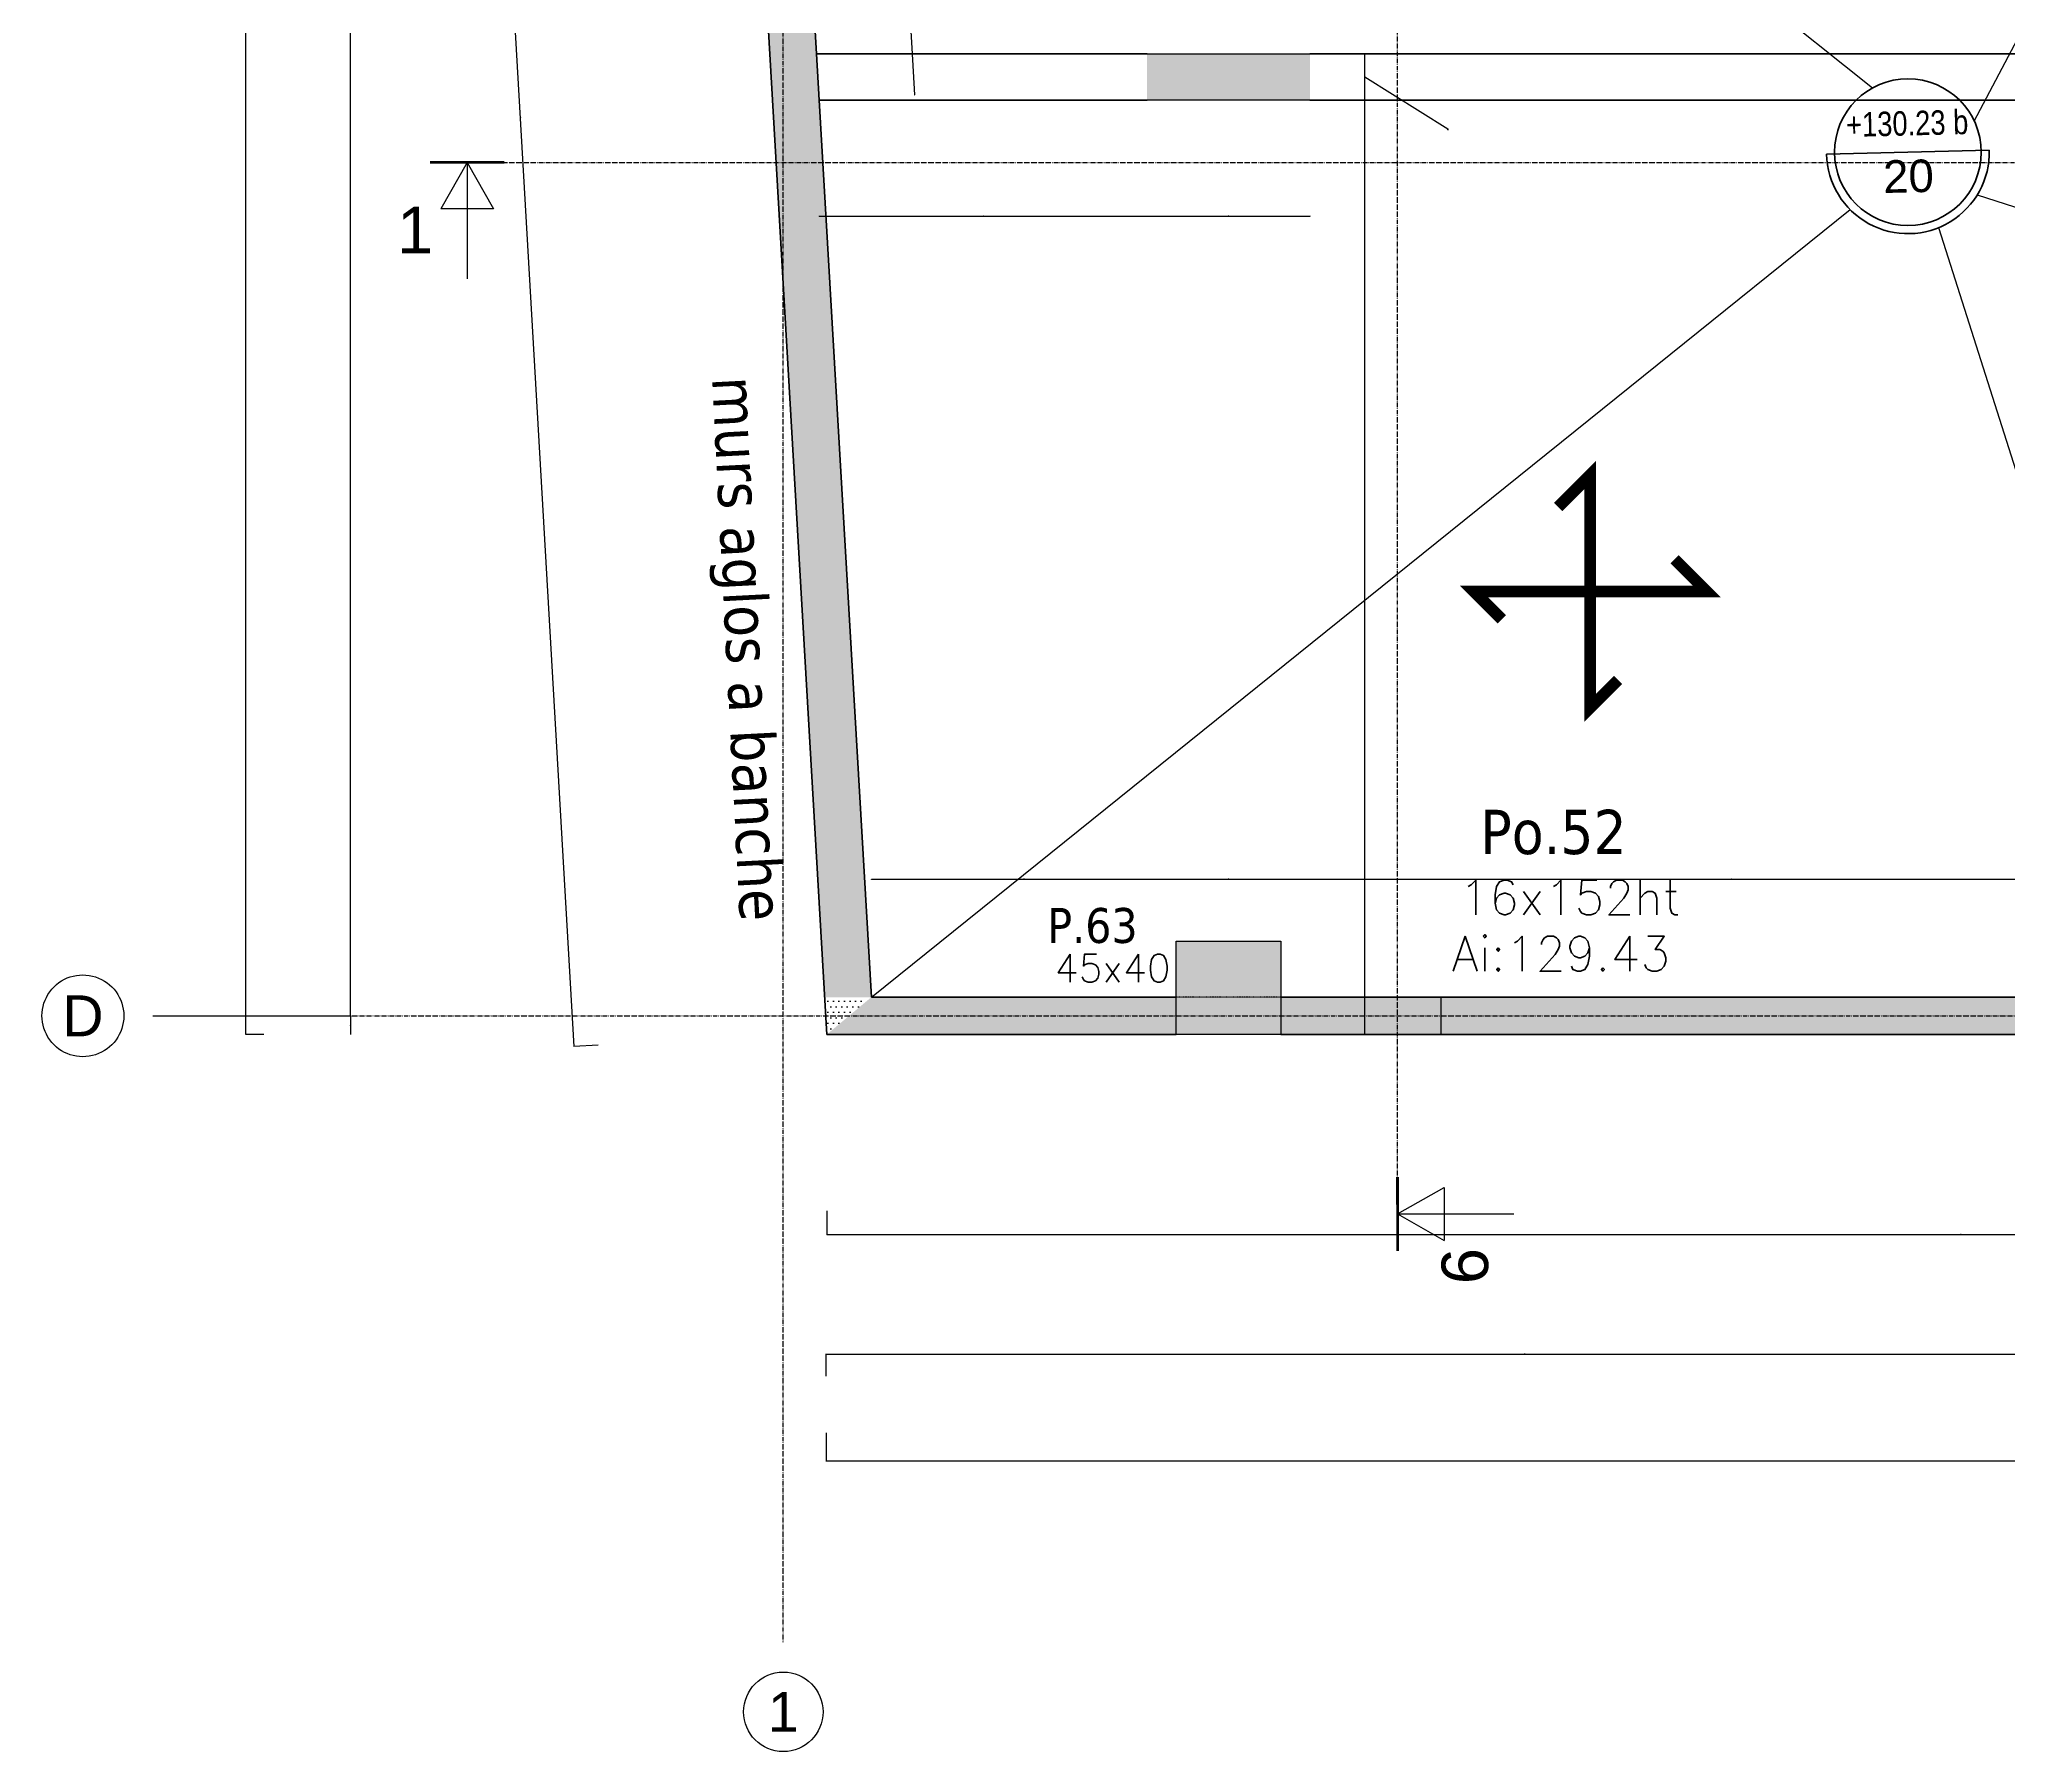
# Model space of a CAD drawing. Extents: x -12912 to 27386, y 1818 to 8189.
# Drawn here: x -1358 to -512, y 5576 to 6311 of the extents above; entities that cross this region are included whole.
import ezdxf
from ezdxf.enums import TextEntityAlignment as Align

# ---------------------------------------------------------------- set-up
doc = ezdxf.new("R2010")
doc.units = 0
doc.header["$MEASUREMENT"] = 0
for name, pattern in [('CACHE2', [4.7625, 3.175, -1.5875]), ('GrDotted', [0.4, 0.1, -0.1, 0.1, -0.1]), ('GrFeatureAxis', [0.85, 0.25, -0.2, 0.1, -0.2, 0.1]), ('STRICHPUNKT2_S11', [0.9, 0.7, -0.1, 0, -0.1])]:
    doc.linetypes.add(name, pattern=pattern)
doc.layers.get('0').update_dxf_attribs({"linetype": 'CONTINUOUS'})
doc.layers.get('DEFPOINTS').update_dxf_attribs({"linetype": 'CONTINUOUS'})
for name, color, linetype in [('K_ENT_M_Building_Coffrage PH Sous sol', 7, 'CONTINUOUS'), ('STR_AXES_REPERE', 1, 'CONTINUOUS'), ('STR_COTATION', 1, 'CONTINUOUS'), ('STR_SURCH', 9, 'CACHE2'), ('STR_TXT', 102, 'CONTINUOUS')]:
    doc.layers.add(name, color=color, linetype=linetype)
for name, color, linetype, lineweight in [('STR_AXES', 4, 'STRICHPUNKT2_S11', 25), ('STR_dob_dalles', 130, 'CONTINUOUS', 35), ('STR_POUTRES', 102, 'CONTINUOUS', 35)]:
    doc.layers.add(name, color=color, linetype=linetype, lineweight=lineweight)
doc.styles.add('EPAIS', font='TAHOMA.TTF')
doc.styles.add('FIN', font='romans.shx')
doc.styles.add('GrCut', font='swissli.ttf', dxfattribs={"height": 0.2})
doc.styles.add('GrDimensions', font='simplex.shx')
doc.styles.add('GrGrid', font='ARIAL.TTF', dxfattribs={"height": 0.17})
doc.dimstyles.new('GrDimensions', dxfattribs={"dimtxt": 0.09, "dimasz": 0.05, "dimexe": 0.07, "dimexo": 0, "dimgap": 0.05, "dimtad": 1, "dimzin": 0, "dimdsep": 46, "dimtxsty": 'GrDimensions', "dimblk": 'ARCHTICK', "dimblk1": 'ARCHTICK', "dimblk2": 'ARCHTICK', "dimcen": 0.09, "dimadec": 0, "dimazin": 0, "dimtfac": 1, "dimtdec": 4, "dimtmove": 0, "dimatfit": 3, "dimldrblk": 'OPEN30', "dimfxl": 0, "dimtolj": 1, "dimtzin": 0, "dimarcsym": 0})
doc.dimstyles.new('nOVO', dxfattribs={"dimscale": 1.3, "dimtxt": 0.09, "dimasz": 0.05, "dimexe": 0.07, "dimexo": 0, "dimgap": 0.05, "dimtad": 1, "dimzin": 0, "dimdsep": 46, "dimtxsty": 'GrDimensions', "dimblk": 'ARCHTICK', "dimcen": 0.09, "dimadec": 0, "dimazin": 0, "dimtfac": 1, "dimtmove": 0, "dimatfit": 3, "dimldrblk": 'OPEN30', "dimfxl": 0, "dimtolj": 1, "dimtzin": 0, "dimarcsym": 0})
doc.dimstyles.new('Novo_MALKO', dxfattribs={"dimscale": 1.3, "dimtxt": 0.09, "dimasz": 0.05, "dimexe": 0.07, "dimexo": 0, "dimgap": 0.05, "dimtad": 1, "dimdec": 0, "dimlfac": 100, "dimzin": 0, "dimdsep": 46, "dimtxsty": 'GrDimensions', "dimblk": 'ARCHTICK', "dimcen": 0.09, "dimadec": 0, "dimazin": 0, "dimtfac": 1, "dimtdec": 0, "dimtmove": 0, "dimatfit": 3, "dimldrblk": 'OPEN30', "dimfxl": 0, "dimtolj": 1, "dimtzin": 0, "dimarcsym": 0})
pattern_1 = [(0, (5243.0074, 5883.9378), (1.190625, 2.38125), [0, -2.38125])]

# ---------------------------------------------------------------- blocks, each defined once
blk = doc.blocks.new('_ArchTick')
at = {"color": 0, "linetype": 'ByBlock', "const_width": 0.15}
blk.add_lwpolyline([(-0.5, -0.5), (0.5, 0.5)], dxfattribs=at)
blk = doc.blocks.new('*D39')
at = {"layer": 'DEFPOINTS', "color": 0, "linetype": 'Continuous'}
for p in [(-1174.91, 6676.67), (-1161.1, 6677.46), (-1118.41, 5879.3)]:
    blk.add_point(p, dxfattribs=at)
at = {"layer": 'STR_COTATION', "color": 0, "linetype": 'Continuous', "lineweight": -2}
for p, q in [((-1161.1, 6677.46), (-1175, 6676.66)), ((-1128.76, 5878.7), (-1174.91, 6676.67)), ((-1118.41, 5879.3), (-1128.85, 5878.7))]:
    blk.add_line(p, q, dxfattribs=at)
at = {"layer": 'STR_COTATION', "color": 0, "linetype": 'Continuous', "lineweight": -2, "xscale": 0.065, "yscale": 0.065, "zscale": 0.065}
for p, rotation in [((-1174.91, 6676.67), 93.30976219284958), ((-1128.76, 5878.7), 273.3097621928496)]:
    blk.add_blockref('_ArchTick', p, dxfattribs=dict(at, rotation=rotation))
at = {"layer": 'STR_COTATION', "color": 0, "linetype": 'Continuous', "lineweight": -3, "insert": (-1151.71, 6277.69), "char_height": 0.117, "attachment_point": 5, "rotation": 273.30976, "style": 'GrDimensions'}
blk.add_mtext('\\A1;799.30', dxfattribs=at)
blk = doc.blocks.new('_Open30')
at = {"color": 0, "linetype": 'ByBlock', "lineweight": -2}
for p, q in [((-1, 0), (0, 0)), ((0, 0), (-1, 0)), ((0, 0), (-1, 0))]:
    blk.add_line(p, q, dxfattribs=at)
blk = doc.blocks.new('*D45')
at = {"layer": 'DEFPOINTS', "color": 0, "linetype": 'Continuous'}
for p in [(-1020.13, 5808.11), (-45.64, 5806.82), (-45.64, 5797.96)]:
    blk.add_point(p, dxfattribs=at)
at = {"layer": 'STR_COTATION', "color": 0, "linetype": 'Continuous', "lineweight": -2}
for p, q in [((-1020.13, 5808.11), (-1020.13, 5797.87)), ((-45.64, 5806.82), (-45.64, 5797.87)), ((-1020.13, 5797.96), (-45.64, 5797.96))]:
    blk.add_line(p, q, dxfattribs=at)
at = {"layer": 'STR_COTATION', "color": 0, "linetype": 'Continuous', "lineweight": -2, "xscale": 0.065, "yscale": 0.065, "zscale": 0.065, "rotation": 180}
blk.add_blockref('_ArchTick', (-1020.13, 5797.96), dxfattribs=at)
at = {"layer": 'STR_COTATION', "color": 0, "linetype": 'Continuous', "lineweight": -2, "xscale": 0.065, "yscale": 0.065, "zscale": 0.065}
blk.add_blockref('_ArchTick', (-45.64, 5797.96), dxfattribs=at)
at = {"layer": 'STR_COTATION', "color": 0, "linetype": 'Continuous', "lineweight": -3, "insert": (-532.88, 5798.08), "char_height": 0.117, "attachment_point": 5, "style": 'GrDimensions'}
blk.add_mtext('\\A1;974.49', dxfattribs=at)
blk = doc.blocks.new('*D520')
at = {"layer": 'DEFPOINTS', "color": 0, "linetype": 'Continuous'}
for p in [(-420.56, 5746.58), (-1020.36, 5737.14), (-420.56, 5737.14)]:
    blk.add_point(p, dxfattribs=at)
at = {"layer": 'STR_COTATION', "color": 0, "linetype": 'Continuous', "lineweight": -2}
for p, q in [((-1020.36, 5737.14), (-1020.36, 5746.67)), ((-1020.36, 5746.58), (-420.56, 5746.58)), ((-420.56, 5737.14), (-420.56, 5746.67))]:
    blk.add_line(p, q, dxfattribs=at)
at = {"layer": 'STR_COTATION', "color": 0, "linetype": 'Continuous', "lineweight": -2, "xscale": 0.065, "yscale": 0.065, "zscale": 0.065, "rotation": 180}
blk.add_blockref('_ArchTick', (-1020.36, 5746.58), dxfattribs=at)
at = {"layer": 'STR_COTATION', "color": 0, "linetype": 'Continuous', "lineweight": -2, "xscale": 0.065, "yscale": 0.065, "zscale": 0.065}
blk.add_blockref('_ArchTick', (-420.56, 5746.58), dxfattribs=at)
at = {"layer": 'STR_COTATION', "color": 0, "linetype": 'Continuous', "lineweight": -3, "insert": (-720.46, 5746.7), "char_height": 0.117, "attachment_point": 5, "style": 'GrDimensions'}
blk.add_mtext('\\A1;599.80', dxfattribs=at)
blk = doc.blocks.new('*D578')
at = {"layer": 'DEFPOINTS', "color": 0, "linetype": 'Continuous'}
for p in [(-1224.76, 6499.91), (-1224.76, 6499.91), (-1309.74, 5891.91)]:
    blk.add_point(p, dxfattribs=at)
at = {"layer": 'STR_COTATION', "color": 0, "linetype": 'Continuous', "lineweight": -2}
for p, q in [((-1224.76, 6499.91), (-1224.85, 6499.91)), ((-1224.76, 5891.91), (-1224.76, 6499.91)), ((-1309.74, 5891.91), (-1224.67, 5891.91))]:
    blk.add_line(p, q, dxfattribs=at)
at = {"layer": 'STR_COTATION', "color": 0, "linetype": 'Continuous', "lineweight": -2, "xscale": 0.065, "yscale": 0.065, "zscale": 0.065}
for p, rotation in [((-1224.76, 6499.91), 90), ((-1224.76, 5891.91), 270)]:
    blk.add_blockref('_ArchTick', p, dxfattribs=dict(at, rotation=rotation))
at = {"layer": 'STR_COTATION', "color": 0, "linetype": 'Continuous', "lineweight": -3, "insert": (-1224.88, 6195.91), "char_height": 0.117, "attachment_point": 5, "rotation": 90, "style": 'GrDimensions'}
blk.add_mtext('\\A1;608.00', dxfattribs=at)
blk = doc.blocks.new('*D595')
at = {"layer": 'DEFPOINTS', "color": 0, "linetype": 'Continuous'}
for p in [(-1224.76, 5891.91), (-1224.76, 5883.93), (-1224.76, 5883.93)]:
    blk.add_point(p, dxfattribs=at)
at = {"layer": 'STR_COTATION', "color": 0, "linetype": 'Continuous', "lineweight": -2}
for p, q in [((-1224.76, 5891.91), (-1224.85, 5891.91)), ((-1224.76, 5891.91), (-1224.76, 5883.93)), ((-1224.76, 5883.93), (-1224.85, 5883.93))]:
    blk.add_line(p, q, dxfattribs=at)
at = {"layer": 'STR_COTATION', "color": 0, "linetype": 'Continuous', "lineweight": -2, "xscale": 0.065, "yscale": 0.065, "zscale": 0.065}
for p, rotation in [((-1224.76, 5891.91), 90), ((-1224.76, 5883.93), 270)]:
    blk.add_blockref('_ArchTick', p, dxfattribs=dict(at, rotation=rotation))
at = {"layer": 'STR_COTATION', "color": 0, "linetype": 'Continuous', "lineweight": -3, "insert": (-1224.88, 5887.92), "char_height": 0.117, "attachment_point": 5, "rotation": 90, "style": 'GrDimensions'}
blk.add_mtext('\\A1;799', dxfattribs=at)
blk = doc.blocks.new('*D597')
at = {"layer": 'DEFPOINTS', "color": 0, "linetype": 'Continuous'}
for p in [(-1269.72, 7524.81), (-1261.95, 7524.81), (-1261.95, 5883.93)]:
    blk.add_point(p, dxfattribs=at)
at = {"layer": 'STR_COTATION', "color": 0, "linetype": 'Continuous', "lineweight": -2}
for p, q in [((-1261.95, 7524.81), (-1269.81, 7524.81)), ((-1269.72, 5883.93), (-1269.72, 7524.81)), ((-1261.95, 5883.93), (-1269.81, 5883.93))]:
    blk.add_line(p, q, dxfattribs=at)
at = {"layer": 'STR_COTATION', "color": 0, "linetype": 'Continuous', "lineweight": -2, "xscale": 0.065, "yscale": 0.065, "zscale": 0.065}
for p, rotation in [((-1269.72, 7524.81), 90), ((-1269.72, 5883.93), 270)]:
    blk.add_blockref('_ArchTick', p, dxfattribs=dict(at, rotation=rotation))
at = {"layer": 'STR_COTATION', "color": 0, "linetype": 'Continuous', "lineweight": -3, "insert": (-1269.84, 6704.37), "char_height": 0.117, "attachment_point": 5, "rotation": 90, "style": 'GrDimensions'}
blk.add_mtext('\\A1;1640.89', dxfattribs=at)
blk = doc.blocks.new('*D600')
at = {"layer": 'DEFPOINTS', "color": 0, "linetype": 'Continuous'}
for p in [(-1020.36, 5712.87), (7612.27, 5712.87), (-1020.36, 5700.61)]:
    blk.add_point(p, dxfattribs=at)
at = {"layer": 'STR_COTATION', "color": 0, "linetype": 'Continuous', "lineweight": -2}
for p, q in [((-1020.36, 5712.87), (-1020.36, 5700.52)), ((7612.27, 5712.87), (7612.27, 5700.52)), ((7612.27, 5700.61), (-1020.36, 5700.61))]:
    blk.add_line(p, q, dxfattribs=at)
at = {"layer": 'STR_COTATION', "color": 0, "linetype": 'Continuous', "lineweight": -2, "xscale": 0.065, "yscale": 0.065, "zscale": 0.065, "rotation": 180}
blk.add_blockref('_ArchTick', (-1020.36, 5700.61), dxfattribs=at)
at = {"layer": 'STR_COTATION', "color": 0, "linetype": 'Continuous', "lineweight": -2, "xscale": 0.065, "yscale": 0.065, "zscale": 0.065}
blk.add_blockref('_ArchTick', (7612.27, 5700.61), dxfattribs=at)
at = {"layer": 'STR_COTATION', "color": 0, "linetype": 'Continuous', "lineweight": -3, "insert": (3295.95, 5700.74), "char_height": 0.117, "attachment_point": 5, "style": 'GrDimensions'}
blk.add_mtext('\\A1;8632.63', dxfattribs=at)
blk = doc.blocks.new('*D645')
at = {"layer": 'DEFPOINTS', "color": 0, "ltscale": 4.5}
for p in [(-916.77, 6711.25), (-1045.69, 6668.77), (-1045.69, 6668.77), (-1008.65, 6621.87), (-1024.56, 6305.15)]:
    blk.add_point(p, dxfattribs=at)
at = {"layer": 'STR_COTATION', "color": 0, "lineweight": -2, "ltscale": 4.5}
blk.add_arc((-1045.69, 6668.77), 59.76, 273.32483, 18.23738, dxfattribs=at)
at = {"layer": 'STR_COTATION', "color": 0, "lineweight": -2, "ltscale": 4.5, "xscale": 0.065, "yscale": 0.065, "zscale": 0.065}
for p, rotation in [((-988.93, 6687.47), 108.2373757824095), ((-1042.22, 6609.11), 183.3248326245091)]:
    blk.add_blockref('_ArchTick', p, dxfattribs=dict(at, rotation=rotation))
at = {"layer": 'STR_COTATION', "color": 0, "ltscale": 4.5, "insert": (-996.38, 6635.24), "char_height": 0.117, "attachment_point": 5, "rotation": 55.7811, "style": 'GrDimensions'}
blk.add_mtext('\\A1;105°', dxfattribs=at)
blk = doc.blocks.new('*D718')
at = {"layer": 'DEFPOINTS', "color": 0, "ltscale": 4.5}
for p in [(-1045.49, 6668.84), (-1024.56, 6305.15), (-983.6, 6307.53)]:
    blk.add_point(p, dxfattribs=at)
at = {"layer": 'STR_COTATION', "color": 0, "lineweight": -2, "ltscale": 4.5}
for p, q in [((-1004.82, 6671.2), (-1004.64, 6671.21)), ((-1004.73, 6671.21), (-983.6, 6307.53)), ((-983.69, 6307.52), (-983.51, 6307.53))]:
    blk.add_line(p, q, dxfattribs=at)
at = {"layer": 'STR_COTATION', "color": 0, "lineweight": -2, "ltscale": 4.5, "xscale": 0.065, "yscale": 0.065, "zscale": 0.065}
for p, rotation in [((-1004.73, 6671.21), 93.32483262450357), ((-983.6, 6307.53), 273.3248326245035)]:
    blk.add_blockref('_ArchTick', p, dxfattribs=dict(at, rotation=rotation))
at = {"layer": 'STR_COTATION', "color": 0, "ltscale": 4.5, "insert": (-994.04, 6489.37), "char_height": 0.117, "attachment_point": 5, "rotation": 273.32483, "style": 'GrDimensions'}
blk.add_mtext('\\A1;364.29', dxfattribs=at)
blk = doc.blocks.new('*D719')
at = {"layer": 'DEFPOINTS', "color": 0, "ltscale": 4.5}
for p in [(-1024.56, 6305.15), (-982.44, 6287.53), (-1023.4, 6285.15)]:
    blk.add_point(p, dxfattribs=at)
at = {"layer": 'STR_COTATION', "color": 0, "lineweight": -2, "ltscale": 4.5}
for p, q in [((-983.69, 6307.52), (-983.51, 6307.53)), ((-983.6, 6307.53), (-982.44, 6287.53)), ((-982.53, 6287.52), (-982.35, 6287.53))]:
    blk.add_line(p, q, dxfattribs=at)
at = {"layer": 'STR_COTATION', "color": 0, "lineweight": -2, "ltscale": 4.5, "xscale": 0.065, "yscale": 0.065, "zscale": 0.065}
for p, rotation in [((-983.6, 6307.53), 93.32483262450357), ((-982.44, 6287.53), 273.3248326245035)]:
    blk.add_blockref('_ArchTick', p, dxfattribs=dict(at, rotation=rotation))
at = {"layer": 'STR_COTATION', "color": 0, "ltscale": 4.5, "insert": (-982.9, 6297.53), "char_height": 0.117, "attachment_point": 5, "rotation": 273.32483, "style": 'GrDimensions'}
blk.add_mtext('\\A1;2003', dxfattribs=at)
blk = doc.blocks.new('*D720')
at = {"layer": 'DEFPOINTS', "color": 0, "ltscale": 4.5}
for p in [(-1023.4, 6285.15), (-882.59, 6285.15), (-882.59, 6235.4)]:
    blk.add_point(p, dxfattribs=at)
at = {"layer": 'STR_COTATION', "color": 0, "lineweight": -2, "ltscale": 4.5}
for p, q in [((-1023.4, 6235.49), (-1023.4, 6235.3)), ((-1023.4, 6235.4), (-882.59, 6235.4)), ((-882.59, 6235.49), (-882.59, 6235.3))]:
    blk.add_line(p, q, dxfattribs=at)
at = {"layer": 'STR_COTATION', "color": 0, "lineweight": -2, "ltscale": 4.5, "xscale": 0.065, "yscale": 0.065, "zscale": 0.065, "rotation": 180}
blk.add_blockref('_ArchTick', (-1023.4, 6235.4), dxfattribs=at)
at = {"layer": 'STR_COTATION', "color": 0, "lineweight": -2, "ltscale": 4.5, "xscale": 0.065, "yscale": 0.065, "zscale": 0.065}
blk.add_blockref('_ArchTick', (-882.59, 6235.4), dxfattribs=at)
at = {"layer": 'STR_COTATION', "color": 0, "ltscale": 4.5, "insert": (-952.99, 6235.52), "char_height": 0.117, "attachment_point": 5, "style": 'GrDimensions'}
blk.add_mtext('\\A1;140.81', dxfattribs=at)
blk = doc.blocks.new('*D721')
at = {"layer": 'DEFPOINTS', "color": 0, "ltscale": 4.5}
for p in [(-882.59, 6285.15), (-812.59, 6285.15), (-812.59, 6235.4)]:
    blk.add_point(p, dxfattribs=at)
at = {"layer": 'STR_COTATION', "color": 0, "lineweight": -2, "ltscale": 4.5}
for p, q in [((-882.59, 6235.49), (-882.59, 6235.3)), ((-882.59, 6235.4), (-812.59, 6235.4)), ((-812.59, 6235.49), (-812.59, 6235.3))]:
    blk.add_line(p, q, dxfattribs=at)
at = {"layer": 'STR_COTATION', "color": 0, "lineweight": -2, "ltscale": 4.5, "xscale": 0.065, "yscale": 0.065, "zscale": 0.065, "rotation": 180}
blk.add_blockref('_ArchTick', (-882.59, 6235.4), dxfattribs=at)
at = {"layer": 'STR_COTATION', "color": 0, "lineweight": -2, "ltscale": 4.5, "xscale": 0.065, "yscale": 0.065, "zscale": 0.065}
blk.add_blockref('_ArchTick', (-812.59, 6235.4), dxfattribs=at)
at = {"layer": 'STR_COTATION', "color": 0, "ltscale": 4.5, "insert": (-847.59, 6235.52), "char_height": 0.117, "attachment_point": 5, "style": 'GrDimensions'}
blk.add_mtext('\\A1;7000', dxfattribs=at)
blk = doc.blocks.new('*D835')
at = {"layer": 'DEFPOINTS', "color": 0, "ltscale": 4.5}
for p in [(-870.09, 5950.56), (-870.09, 5923.91), (-1001.02, 5899.91)]:
    blk.add_point(p, dxfattribs=at)
at = {"layer": 'STR_COTATION', "color": 0, "lineweight": -2, "ltscale": 4.5}
for p, q in [((-1001.02, 5950.47), (-1001.02, 5950.65)), ((-1001.02, 5950.56), (-870.09, 5950.56)), ((-870.09, 5950.47), (-870.09, 5950.65))]:
    blk.add_line(p, q, dxfattribs=at)
at = {"layer": 'STR_COTATION', "color": 0, "lineweight": -2, "ltscale": 4.5, "xscale": 0.065, "yscale": 0.065, "zscale": 0.065, "rotation": 180}
blk.add_blockref('_ArchTick', (-1001.02, 5950.56), dxfattribs=at)
at = {"layer": 'STR_COTATION', "color": 0, "lineweight": -2, "ltscale": 4.5, "xscale": 0.065, "yscale": 0.065, "zscale": 0.065}
blk.add_blockref('_ArchTick', (-870.09, 5950.56), dxfattribs=at)
at = {"layer": 'STR_COTATION', "color": 0, "ltscale": 4.5, "insert": (-935.55, 5950.68), "char_height": 0.117, "attachment_point": 5, "style": 'GrDimensions'}
blk.add_mtext('\\A1;130.93', dxfattribs=at)
blk = doc.blocks.new('*D836')
at = {"layer": 'DEFPOINTS', "color": 0, "ltscale": 4.5}
for p in [(-825.09, 5950.56), (-870.09, 5923.91), (-825.09, 5923.91)]:
    blk.add_point(p, dxfattribs=at)
at = {"layer": 'STR_COTATION', "color": 0, "lineweight": -2, "ltscale": 4.5}
for p, q in [((-870.09, 5950.47), (-870.09, 5950.65)), ((-870.09, 5950.56), (-825.09, 5950.56)), ((-825.09, 5950.47), (-825.09, 5950.65))]:
    blk.add_line(p, q, dxfattribs=at)
at = {"layer": 'STR_COTATION', "color": 0, "lineweight": -2, "ltscale": 4.5, "xscale": 0.065, "yscale": 0.065, "zscale": 0.065, "rotation": 180}
blk.add_blockref('_ArchTick', (-870.09, 5950.56), dxfattribs=at)
at = {"layer": 'STR_COTATION', "color": 0, "lineweight": -2, "ltscale": 4.5, "xscale": 0.065, "yscale": 0.065, "zscale": 0.065}
blk.add_blockref('_ArchTick', (-825.09, 5950.56), dxfattribs=at)
at = {"layer": 'STR_COTATION', "color": 0, "ltscale": 4.5, "insert": (-847.59, 5950.68), "char_height": 0.117, "attachment_point": 5, "style": 'GrDimensions'}
blk.add_mtext('\\A1;4500', dxfattribs=at)
blk = doc.blocks.new('*D837')
at = {"layer": 'DEFPOINTS', "color": 0, "ltscale": 4.5}
for p in [(-437.56, 5950.56), (-825.09, 5923.91), (-437.56, 5913.91)]:
    blk.add_point(p, dxfattribs=at)
at = {"layer": 'STR_COTATION', "color": 0, "lineweight": -2, "ltscale": 4.5}
for p, q in [((-825.09, 5950.47), (-825.09, 5950.65)), ((-825.09, 5950.56), (-437.56, 5950.56)), ((-437.56, 5950.47), (-437.56, 5950.65))]:
    blk.add_line(p, q, dxfattribs=at)
at = {"layer": 'STR_COTATION', "color": 0, "lineweight": -2, "ltscale": 4.5, "xscale": 0.065, "yscale": 0.065, "zscale": 0.065, "rotation": 180}
blk.add_blockref('_ArchTick', (-825.09, 5950.56), dxfattribs=at)
at = {"layer": 'STR_COTATION', "color": 0, "lineweight": -2, "ltscale": 4.5, "xscale": 0.065, "yscale": 0.065, "zscale": 0.065}
blk.add_blockref('_ArchTick', (-437.56, 5950.56), dxfattribs=at)
at = {"layer": 'STR_COTATION', "color": 0, "ltscale": 4.5, "insert": (-631.32, 5950.68), "char_height": 0.117, "attachment_point": 5, "style": 'GrDimensions'}
blk.add_mtext('\\A1;387.53', dxfattribs=at)
blk = doc.blocks.new('*D875')
at = {"layer": 'DEFPOINTS', "color": 0, "ltscale": 4.5}
for p in [(-825.09, 5923.91), (-788.99, 5923.91), (-802.7, 5883.91)]:
    blk.add_point(p, dxfattribs=at)
at = {"layer": 'STR_COTATION', "color": 0, "lineweight": -2, "ltscale": 4.5}
for p, q in [((-789.08, 5923.91), (-788.9, 5923.91)), ((-788.99, 5883.91), (-788.99, 5923.91)), ((-789.08, 5883.91), (-788.9, 5883.91))]:
    blk.add_line(p, q, dxfattribs=at)
at = {"layer": 'STR_COTATION', "color": 0, "lineweight": -2, "ltscale": 4.5, "xscale": 0.065, "yscale": 0.065, "zscale": 0.065}
for p, rotation in [((-788.99, 5923.91), 90), ((-788.99, 5883.91), 270)]:
    blk.add_blockref('_ArchTick', p, dxfattribs=dict(at, rotation=rotation))
at = {"layer": 'STR_COTATION', "color": 0, "ltscale": 4.5, "insert": (-789.11, 5903.91), "char_height": 0.117, "attachment_point": 5, "rotation": 90, "style": 'GrDimensions'}
blk.add_mtext('\\A1;4000', dxfattribs=at)
blk = doc.blocks.new('*D876')
at = {"layer": 'DEFPOINTS', "color": 0, "ltscale": 4.5}
for p in [(-788.99, 6285.15), (-788.99, 6285.15), (-825.09, 5923.91)]:
    blk.add_point(p, dxfattribs=at)
at = {"layer": 'STR_COTATION', "color": 0, "lineweight": -2, "ltscale": 4.5}
for p, q in [((-788.99, 6285.15), (-789.08, 6285.15)), ((-788.99, 5923.91), (-788.99, 6285.15)), ((-789.08, 5923.91), (-788.9, 5923.91))]:
    blk.add_line(p, q, dxfattribs=at)
at = {"layer": 'STR_COTATION', "color": 0, "lineweight": -2, "ltscale": 4.5, "xscale": 0.065, "yscale": 0.065, "zscale": 0.065}
for p, rotation in [((-788.99, 6285.15), 90), ((-788.99, 5923.91), 270)]:
    blk.add_blockref('_ArchTick', p, dxfattribs=dict(at, rotation=rotation))
at = {"layer": 'STR_COTATION', "color": 0, "ltscale": 4.5, "insert": (-789.11, 6104.53), "char_height": 0.117, "attachment_point": 5, "rotation": 90, "style": 'GrDimensions'}
blk.add_mtext('\\A1;361.23', dxfattribs=at)
blk = doc.blocks.new('*D877')
at = {"layer": 'DEFPOINTS', "color": 0, "ltscale": 4.5}
for p in [(-788.99, 6305.15), (-788.99, 6305.15), (-788.99, 6285.15)]:
    blk.add_point(p, dxfattribs=at)
at = {"layer": 'STR_COTATION', "color": 0, "lineweight": -2, "ltscale": 4.5}
for p, q in [((-788.99, 6305.15), (-789.08, 6305.15)), ((-788.99, 6285.15), (-788.99, 6305.15)), ((-788.99, 6295.15), (-753.3, 6272.87)), ((-788.99, 6285.15), (-789.08, 6285.15)), ((-753.3, 6272.87), (-753.3, 6272.32))]:
    blk.add_line(p, q, dxfattribs=at)
at = {"layer": 'STR_COTATION', "color": 0, "lineweight": -2, "ltscale": 4.5, "xscale": 0.065, "yscale": 0.065, "zscale": 0.065}
for p, rotation in [((-788.99, 6305.15), 90), ((-788.99, 6285.15), 270)]:
    blk.add_blockref('_ArchTick', p, dxfattribs=dict(at, rotation=rotation))
at = {"layer": 'STR_COTATION', "color": 0, "ltscale": 4.5, "insert": (-753.43, 6272.6), "char_height": 0.117, "attachment_point": 5, "rotation": 90, "style": 'GrDimensions'}
blk.add_mtext('\\A1;2000', dxfattribs=at)
blk = doc.blocks.new('*D878')
at = {"layer": 'DEFPOINTS', "color": 0, "ltscale": 4.5}
for p in [(-761.88, 5899.91), (-756.17, 5899.91), (-761.88, 5883.91)]:
    blk.add_point(p, dxfattribs=at)
at = {"layer": 'STR_COTATION', "color": 0, "lineweight": -2, "ltscale": 4.5}
for p, q in [((-756.26, 5899.91), (-756.07, 5899.91)), ((-756.17, 5883.91), (-756.17, 5899.91)), ((-756.26, 5883.91), (-756.07, 5883.91))]:
    blk.add_line(p, q, dxfattribs=at)
at = {"layer": 'STR_COTATION', "color": 0, "lineweight": -2, "ltscale": 4.5, "xscale": 0.065, "yscale": 0.065, "zscale": 0.065}
for p, rotation in [((-756.17, 5899.91), 90), ((-756.17, 5883.91), 270)]:
    blk.add_blockref('_ArchTick', p, dxfattribs=dict(at, rotation=rotation))
at = {"layer": 'STR_COTATION', "color": 0, "ltscale": 4.5, "insert": (-756.29, 5891.91), "char_height": 0.117, "attachment_point": 5, "rotation": 90, "style": 'GrDimensions'}
blk.add_mtext('\\A1;1600', dxfattribs=at)

msp = doc.modelspace()

# ---------------------------------------------------------------- hatches: boundary and pattern name
at = {"layer": 'STR_AXES_REPERE', "linetype": 'Continuous'}
for points in [[(-812.588, 6285.148), (-882.588, 6285.148), (-882.588, 6305.148), (-812.588, 6305.148)], [(-825.088, 5923.914), (-825.088, 5883.914), (-870.088, 5883.914), (-870.088, 5923.914)]]:
    msp.add_hatch(color=256, dxfattribs=at).paths.add_polyline_path(points)
at = {"layer": 'STR_SURCH', "ltscale": 4.5}
h = msp.add_hatch(dxfattribs=at)
h.set_pattern_fill('ANGLE', color=256, style=0)
h.set_pattern_definition([(273.3248, (-1066.546, 6682.958), (6.97324, 0.40511), [5.08, -1.905]), (3.3248, (-1066.546, 6682.958), (-0.40511, 6.97324), [5.08, -1.905])])
h.paths.add_polyline_path([(-1021.056, 5899.914), (-1001.022, 5899.914), (-1045.7, 6668.981), (-1066.546, 6682.958)])
at = {"layer": 'STR_SURCH', "linetype": 'Continuous'}
h = msp.add_hatch(dxfattribs=at)
h.set_pattern_fill('DOTS', color=256, scale=1.5, style=0)
h.set_pattern_definition(pattern_1)
h.paths.add_polyline_path([(-1021.056, 5899.914), (-1020.591, 5891.914), (-1010.572, 5891.914), (-1001.022, 5899.911), (-1001.022, 5899.914)])
h.paths.add_polyline_path([(-1020.126, 5883.914), (-1010.572, 5891.914), (-1020.591, 5891.914)])
h = msp.add_hatch(dxfattribs=at)
h.set_pattern_fill('DOTS', color=256, scale=1.5, style=0)
h.set_pattern_definition(pattern_1)
h.paths.add_polyline_path([(-1020.126, 5883.914), (-734.316, 5883.914), (-734.316, 5899.914), (-1001.019, 5899.914)])
h = msp.add_hatch(dxfattribs=at)
h.set_pattern_fill('DOTS', color=256, scale=1.5, style=0)
h.set_pattern_definition(pattern_1)
h.paths.add_polyline_path([(-432.56, 5899.914), (-1001.022, 5899.914), (-1020.126, 5883.914), (-432.56, 5883.914)])
h = msp.add_hatch(dxfattribs=at)
h.set_pattern_fill('DOTS', color=256, scale=1.5, style=0)
h.set_pattern_definition(pattern_1)
h.paths.add_polyline_path([(-418.56, 5899.914), (-734.316, 5899.914), (-734.316, 5883.914), (-402.56, 5883.914)])

# ---------------------------------------------------------------- linework, layer by layer
at = {"color": 1, "linetype": 'ByBlock', "const_width": 5}
for points in [[(-692.178, 6074.227), (-692.178, 6124.227), (-705.931, 6110.474)], [(-692.178, 6074.227), (-642.178, 6074.227), (-655.931, 6087.98)], [(-730.187, 6062.236), (-742.178, 6074.227), (-692.178, 6074.227)], [(-680.187, 6036.218), (-692.178, 6024.227), (-692.178, 6074.227)]]:
    msp.add_lwpolyline(points, dxfattribs=at)
at = {"layer": 'K_ENT_M_Building_Coffrage PH Sous sol', "color": 7, "linetype": 'Continuous'}
for p, q in [((-1174.64, 6258.483), (-1185.986, 6238.483)), ((-1174.64, 6258.483), (-1174.64, 6238.483)), ((-1174.64, 6258.483), (-1163.294, 6238.483)), ((-1163.294, 6238.483), (-1185.986, 6238.483)), ((-1174.64, 6238.483), (-1174.64, 6208.483)), ((-774.945, 5806.815), (-754.945, 5818.161)), ((-754.945, 5818.161), (-754.945, 5795.469)), ((-774.945, 5806.815), (-754.945, 5806.815)), ((-774.945, 5806.815), (-754.945, 5795.469)), ((-754.945, 5806.815), (-724.945, 5806.815))]:
    msp.add_line(p, q, dxfattribs=at)
at = {"layer": 'K_ENT_M_Building_Coffrage PH Sous sol', "color": 7, "linetype": 'GrFeatureAxis'}
for points in [[(-774.945, 5806.815), (-774.945, 6845.381)], [(-1174.64, 6258.483), (7646.442, 6258.483)]]:
    msp.add_lwpolyline(points, dxfattribs=at)
at = {"layer": 'K_ENT_M_Building_Coffrage PH Sous sol', "color": 7, "linetype": 'Continuous', "const_width": 1.2}
for points in [[(-1158.715, 6258.503), (-1190.565, 6258.463)], [(-774.965, 5822.74), (-774.925, 5790.89)]]:
    msp.add_lwpolyline(points, dxfattribs=at)
at = {"layer": 'STR_AXES', "linetype": 'GrFeatureAxis'}
for p, q in [((-1038.85, 5622.963), (-1038.85, 8022.963)), ((-1309.741, 5891.914), (7906.576, 5891.914))]:
    msp.add_line(p, q, dxfattribs=at)
at = {"layer": 'STR_AXES_REPERE', "linetype": 'Continuous'}
for p, q in [((-882.588, 6305.148), (-812.588, 6305.148)), ((-812.588, 6285.148), (-882.588, 6285.148)), ((-870.088, 5923.914), (-825.088, 5923.914)), ((-870.088, 5883.914), (-870.088, 5923.914)), ((-825.088, 5923.914), (-825.088, 5883.914)), ((-825.088, 5883.914), (-870.088, 5883.914))]:
    msp.add_line(p, q, dxfattribs=at)
for centre, major_axis, start_param, end_param in [((-1339.741, 5891.914), (12.431, 12.431), 5.497787143782136, 11.78097245096172), ((-1038.85, 5592.963), (-12.07, 12.07), 3.9269908, 10.2101761)]:
    msp.add_ellipse(centre, major_axis=major_axis, ratio=1, start_param=start_param, end_param=end_param, dxfattribs=at)
at = {"layer": 'STR_dob_dalles', "linetype": 'Continuous', "lineweight": -3}
for p, q in [((-527.196, 6276.246), (-166.958, 6958.317)), ((-570.971, 6290.416), (-1045.488, 6668.839)), ((-525.934, 6244.466), (-75.64, 6099.685)), ((-1001.018, 5899.914), (-580.562, 6238.215)), ((-542.505, 6230.447), (-437.56, 5899.914))]:
    msp.add_line(p, q, dxfattribs=at)
at = {"layer": 'STR_dob_dalles', "linetype": 'Continuous', "lineweight": 35}
msp.add_line((-590.7, 6262.011), (-520.72, 6263.709), dxfattribs=at)
for major_axis, start_param, end_param in [((-22.274, 22.274), 3.9269908, 10.2101761), ((24.749, 24.749), 2.3804551, 5.5220478)]:
    msp.add_ellipse((-555.71, 6262.86), major_axis=major_axis, ratio=1, start_param=start_param, end_param=end_param, dxfattribs=at)
at = {"layer": 'STR_POUTRES', "linetype": 'Continuous'}
for p, q in [((-1020.126, 5883.914), (-1066.546, 6682.958)), ((-1045.688, 6668.773), (-1024.564, 6305.148)), ((-1024.564, 6305.148), (-882.588, 6305.148)), ((-1023.402, 6285.148), (-1024.564, 6305.148)), ((-812.588, 6305.148), (-438.738, 6305.148)), ((-1023.402, 6285.148), (-1001.022, 5899.914)), ((-882.588, 6285.148), (-1023.402, 6285.148)), ((-435.56, 6285.148), (-812.588, 6285.148)), ((-1001.022, 5899.914), (-870.088, 5899.914)), ((-825.088, 5899.914), (-437.56, 5899.914)), ((-870.088, 5883.914), (-1020.126, 5883.914)), ((-402.56, 5883.914), (-825.088, 5883.914))]:
    msp.add_line(p, q, dxfattribs=at)
at = {"layer": 'STR_SURCH', "linetype": 'GrDotted'}
msp.add_line((-825.088, 5899.914), (-870.088, 5899.914), dxfattribs=at)

# ---------------------------------------------------------------- texts
at = {"layer": 'K_ENT_M_Building_Coffrage PH Sous sol', "color": 7, "linetype": 'Continuous', "insert": (-1197.05, 6229.444), "char_height": 20, "attachment_point": 5, "style": 'GrCut'}
msp.add_mtext('{1}', dxfattribs=at)
at = {"layer": 'K_ENT_M_Building_Coffrage PH Sous sol', "color": 7, "linetype": 'Continuous', "insert": (-745.906, 5784.405), "char_height": 20, "attachment_point": 5, "rotation": 90, "style": 'GrCut'}
msp.add_mtext('{6}', dxfattribs=at)
at = {"layer": 'STR_AXES_REPERE', "linetype": 'Continuous', "style": 'GrGrid'}
for s, height, p in [('D', 17.58, (-1339.741, 5891.914)), ('1', 17.07, (-1038.85, 5592.963))]:
    msp.add_text(s, height=height, dxfattribs=at).set_placement(p, align=Align.MIDDLE_CENTER)
at = {"layer": 'STR_dob_dalles', "linetype": 'Continuous', "lineweight": 35, "attachment_point": 8, "rotation": 1.390032}
for s, insert, char_height in [('{\\fSwis721 Lt BT|b0|i0|c0|p34;\\W0.8;+130.23 b}', (-555.88, 6269.858), 10.5), ('{\\fSwis721 Lt BT|b0|i0|c0|p34;20}', (-555.286, 6245.365), 14)]:
    msp.add_mtext(s, dxfattribs=dict(at, insert=insert, char_height=char_height))
at = {"layer": 'STR_dob_dalles', "linetype": 'Continuous', "lineweight": -3, "insert": (-1050.474, 6167.011), "char_height": 19, "attachment_point": 1, "rotation": 272.943018, "style": 'EPAIS'}
msp.add_mtext('murs aglos a banche', dxfattribs=at)
at = {"layer": 'STR_TXT', "linetype": 'Continuous', "attachment_point": 1}
for s, insert, char_height, style in [('Po.52', (-739.404, 5980.404), 19, 'EPAIS'), ('16x152ht', (-748.457, 5950.249), 15, 'FIN'), ('Ai:129.43', (-751.657, 5926.068), 15, 'FIN')]:
    msp.add_mtext(s, dxfattribs=dict(at, insert=insert, char_height=char_height, style=style))
at = {"layer": 'STR_TXT', "linetype": 'Continuous', "lineweight": -3, "attachment_point": 1}
for s, insert, char_height, style in [(' P.63', (-931.059, 5938.226), 15, 'EPAIS'), (' 45x40', (-930.49, 5918.442), 12, 'FIN')]:
    msp.add_mtext(s, dxfattribs=dict(at, insert=insert, char_height=char_height, style=style))

# ---------------------------------------------------------------- dimensions: what is measured, and where the dimension line sits
at = {"layer": 'STR_COTATION', "linetype": 'Continuous', "lineweight": -3}
for base, p1, p2, angle, override, picture, middle in [((-1269.718, 7524.815), (-1261.947, 5883.927), (-1261.947, 7524.815), 90, {"dimscale": 1.3, "dimtmove": 1}, '*D597', (-1269.841, 6704.371)), ((-1174.91, 6676.666), (-1118.41, 5879.299), (-1161.104, 6677.465), 273.309762, {"dimscale": 1.3}, '*D39', (-1151.714, 6277.69)), ((-1224.756, 6499.914), (-1309.741, 5891.914), (-1224.756, 6499.914), 90, {"dimscale": 1.3, "dimtmove": 1}, '*D578', (-1224.88, 6195.914))]:
    dim = msp.add_linear_dim(base=base, p1=p1, p2=p2, angle=angle, dimstyle='GrDimensions', override=override, dxfattribs=at)
    dim.commit()
    dim.dimension.update_dxf_attribs({"geometry": picture, "text_midpoint": middle})
at = {"layer": 'STR_COTATION', "ltscale": 4.5}
dim = msp.add_angular_dim_2l(base=(-1008.654, 6621.873), line1=((-916.765, 6711.254), (-1045.688, 6668.773)), line2=((-1045.688, 6668.773), (-1024.564, 6305.148)), dimstyle='nOVO', override={"dimtmove": 1}, dxfattribs=at)
dim.commit()
dim.dimension.update_dxf_attribs({"geometry": '*D645', "text_midpoint": (-996.376, 6635.236)})
dim = msp.add_linear_dim(base=(-983.602, 6307.527), p1=(-1045.488, 6668.839), p2=(-1024.564, 6305.148), angle=273.324833, dimstyle='nOVO', override={"dimtmove": 1}, dxfattribs=at)
dim.commit()
dim.dimension.update_dxf_attribs({"geometry": '*D718', "text_midpoint": (-994.043, 6489.374)})
for base, p1, p2, angle, picture, middle in [((-982.44, 6287.527), (-1024.564, 6305.148), (-1023.402, 6285.148), 273.324833, '*D719', (-983.021, 6297.527)), ((-788.989, 6305.148), (-788.989, 6285.148), (-788.989, 6305.148), 90, '*D877', (-753.303, 6272.802))]:
    dim = msp.add_linear_dim(base=base, p1=p1, p2=p2, angle=angle, dimstyle='Novo_MALKO', override={"dimtmove": 1}, dxfattribs=at)
    dim.commit()
    dim.dimension.update_dxf_attribs({"geometry": picture, "text_midpoint": middle, "dimtype": 160})
for base, p1, p2, picture, middle in [((-882.588, 6235.395), (-1023.402, 6285.148), (-882.588, 6285.148), '*D720', (-952.995, 6235.519)), ((-870.088, 5950.558), (-1001.018, 5899.914), (-870.088, 5923.914), '*D835', (-935.553, 5950.681)), ((-437.56, 5950.558), (-825.088, 5923.914), (-437.56, 5913.914), '*D837', (-631.324, 5950.681))]:
    dim = msp.add_linear_dim(base=base, p1=p1, p2=p2, dimstyle='nOVO', dxfattribs=at)
    dim.commit()
    dim.dimension.update_dxf_attribs({"geometry": picture, "text_midpoint": middle})
for base, p1, p2, picture, middle in [((-812.588, 6235.395), (-882.588, 6285.148), (-812.588, 6285.148), '*D721', (-847.588, 6235.519)), ((-825.088, 5950.558), (-870.088, 5923.914), (-825.088, 5923.914), '*D836', (-847.588, 5950.681))]:
    dim = msp.add_linear_dim(base=base, p1=p1, p2=p2, dimstyle='Novo_MALKO', override={"dimtmove": 1}, dxfattribs=at)
    dim.commit()
    dim.dimension.update_dxf_attribs({"geometry": picture, "text_midpoint": middle})
for base, p1, p2, dimstyle, picture, middle in [((-788.989, 6285.148), (-825.088, 5923.914), (-788.989, 6285.148), 'nOVO', '*D876', (-789.112, 6104.531)), ((-788.989, 5923.914), (-802.7, 5883.914), (-825.088, 5923.914), 'Novo_MALKO', '*D875', (-789.112, 5903.914)), ((-756.166, 5899.914), (-761.884, 5883.914), (-761.884, 5899.914), 'Novo_MALKO', '*D878', (-756.289, 5891.914))]:
    dim = msp.add_linear_dim(base=base, p1=p1, p2=p2, angle=90, dimstyle=dimstyle, dxfattribs=at)
    dim.commit()
    dim.dimension.update_dxf_attribs({"geometry": picture, "text_midpoint": middle})
at = {"layer": 'STR_COTATION', "linetype": 'Continuous', "lineweight": -3}
dim = msp.add_linear_dim(base=(-1224.756, 5883.927), p1=(-1224.756, 5891.914), p2=(-1224.756, 5883.927), angle=90, dimstyle='GrDimensions', override={"dimscale": 1.3, "dimdec": 0, "dimlfac": 100, "dimtmove": 1}, dxfattribs=at)
dim.commit()
dim.dimension.update_dxf_attribs({"geometry": '*D595', "text_midpoint": (-1224.756, 5887.921), "dimtype": 160})
for base, p1, p2, picture, middle in [((-45.64, 5797.96), (-1020.126, 5808.113), (-45.64, 5806.824), '*D45', (-532.883, 5798.084)), ((-420.56, 5746.577), (-1020.362, 5737.141), (-420.56, 5737.141), '*D520', (-720.461, 5746.7)), ((-1020.362, 5700.612), (7612.271, 5712.875), (-1020.362, 5712.875), '*D600', (3295.955, 5700.736))]:
    dim = msp.add_linear_dim(base=base, p1=p1, p2=p2, dimstyle='GrDimensions', override={"dimscale": 1.3, "dimtmove": 1}, dxfattribs=at)
    dim.commit()
    dim.dimension.update_dxf_attribs({"geometry": picture, "text_midpoint": middle})

doc.saveas('drawing.dxf')
